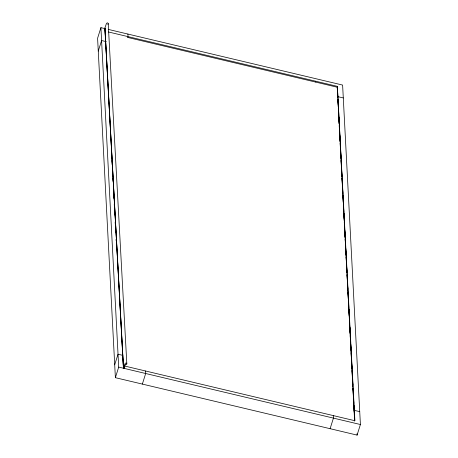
<?xml version="1.0" encoding="UTF-8"?>
<svg xmlns="http://www.w3.org/2000/svg" width="458" height="458" viewBox="0 0 458 458"><rect width="100%" height="100%" fill="white"/><g stroke="black" fill="none" stroke-linecap="round" stroke-linejoin="round"><path stroke-width="0.69" d="M127.759 37.464L128.022 36.623M315.539 82.005L315.78 81.238M354.606 420.868L337.357 86.362L108.529 31.991M105.065 28.636L100.915 27.652L97.594 38.232L115.382 377.684L357.085 435.1L360.406 424.52L342.618 85.068L108.523 29.455M98.264 51.107L101.59 40.527L106.308 41.649M114.706 364.803L118.027 354.223L122.75 355.345M115.382 377.684L118.702 367.098L100.915 27.652M142.358 384.09L145.678 373.51L145.547 370.997M330.109 428.694L333.435 418.108L333.298 415.595M124.066 368.421L125.326 364.511A0.876 0.779 -2.4 0 0 125.996 364.683L126.614 364.362A0.99 0.882 -2.4 0 0 126.82 363.738L108.214 23.633L107.888 23.072A0.876 0.779 -2.4 0 0 107.218 22.9L106.468 23.41L104.865 28.173L123.442 368.278L124.084 368.432L123.986 366.995M127.765 37.453L337.117 87.186M104.916 28.161L123.442 368.278L125.074 363.52L125.824 363.005A0.876 0.779 -2.4 0 1 126.494 363.177L126.82 363.738M107.83 24.411L108.008 24.257A0.99 0.882 -2.4 0 0 108.214 23.633M123.523 368.266L104.939 28.144M337.174 87.22L337.317 89.293M343.294 97.943L337.901 96.667L337.689 97.548L337.386 90.673M359.736 411.639L354.337 410.362L354.131 411.244L353.96 405.565M124.662 366.034L354.881 420.725L337.357 86.362M118.702 367.098L360.406 424.52M357.017 433.743L357.085 435.1M337.454 90.655L337.781 96.89M337.93 99.73L338.233 105.443M338.382 108.306L338.68 114.019M338.828 116.876L339.166 123.311M339.281 125.452L339.618 131.887M339.767 134.744L340.065 140.457M340.214 143.32L340.517 149.033M340.666 151.89L340.964 157.609M341.113 160.466L341.45 166.901M341.599 169.758L341.903 175.471M342.052 178.334L342.349 184.047M342.498 186.904L342.802 192.623M342.95 195.48L343.288 201.915M343.437 204.772L343.735 210.485M343.884 213.348L344.187 219.061M344.336 221.918L344.634 227.637M344.782 230.494L345.12 236.923M345.235 239.07L345.572 245.499M345.721 248.362L346.019 254.076M346.168 256.932L346.471 262.652M346.62 265.508L346.918 271.228M347.107 274.8L347.404 280.514M347.553 283.376L347.857 289.09M348.006 291.946L348.303 297.666M348.452 300.522L348.756 306.242M348.904 309.098L349.242 315.528M349.391 318.384L349.689 324.104M349.838 326.96L350.141 332.68M350.29 335.537L350.588 341.256M350.736 344.113L351.04 349.826M351.189 352.689L351.526 359.118M351.635 361.259L351.973 367.694M352.122 370.551L352.425 376.27M352.574 379.127L352.872 384.84M353.061 388.413L353.358 394.132M353.507 396.989L353.811 402.708M354.406 414.066L354.732 420.341M337.861 99.724L338.233 106.869M338.313 108.3L338.685 115.445M338.76 116.876L339.132 124.021M339.212 125.452L339.618 133.312M339.699 134.738L340.071 141.883M340.145 143.314L340.517 150.459M340.597 151.89L340.97 159.035M341.044 160.466L341.456 168.326M341.531 169.752L341.903 176.897M341.983 178.328L342.355 185.473M342.429 186.904L342.802 194.049M342.882 195.48L343.254 202.625M343.368 204.766L343.74 211.911M343.815 213.342L344.193 220.487M344.267 221.918L344.639 229.063M344.714 230.494L345.086 237.639M345.166 239.065L345.578 246.925M345.653 248.356L346.025 255.501M346.099 256.932L346.477 264.077M346.551 265.508L346.924 272.653M347.038 274.794L347.41 281.939M347.485 283.37L347.862 290.515M347.937 291.946L348.309 299.091M348.383 300.522L348.761 307.667M348.836 309.093L349.208 316.238M349.322 318.384L349.694 325.529M349.769 326.96L350.147 334.105M350.221 335.537L350.593 342.681M350.668 344.107L351.046 351.252M351.12 352.683L351.979 369.119M352.053 370.545L352.431 377.695M352.505 379.121L352.878 386.266M352.992 388.413L353.364 395.557M353.439 396.989L353.816 404.133M353.891 405.559L354.263 412.669M354.332 414.055L354.698 421.005M127.891 34.058L127.971 35.587M111.523 152.079L111.746 156.367M111.97 160.655L112.193 164.937M112.456 169.941L112.645 173.513M112.908 178.517L113.057 181.374M113.355 187.093L113.504 189.95M113.807 195.669L113.956 198.526M114.254 204.239L114.403 207.102M114.74 213.531L114.815 214.962M115.193 222.107L115.302 224.248M115.639 230.677L115.714 232.109M116.092 239.253L116.166 240.685"/></g></svg>
